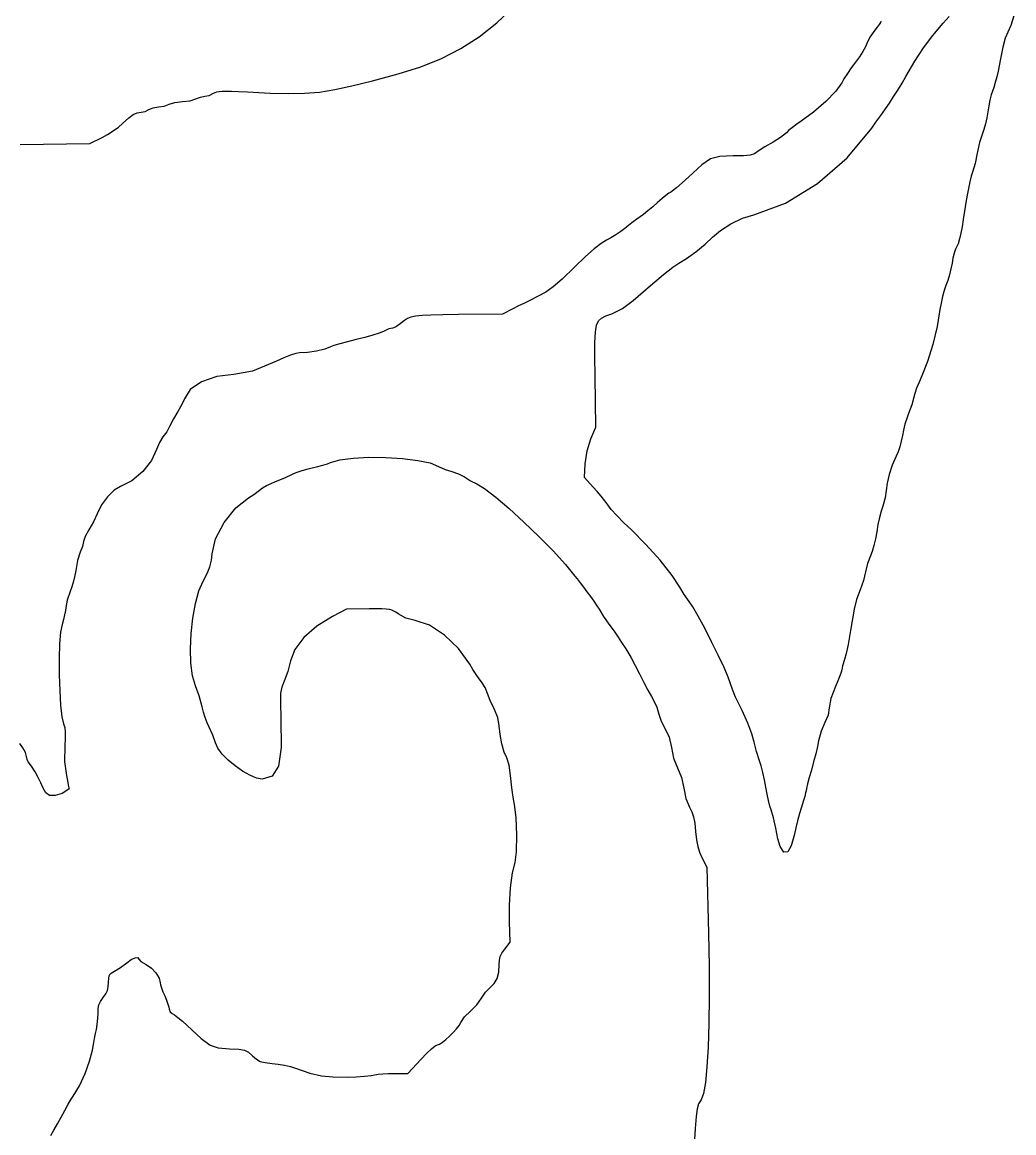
# Model space of a CAD drawing. Extents: x 2.6 to 36, y 0.8 to 49.1.
# Drawn here: x 21.15 to 27.33, y 7.75 to 14.67 of the extents above; entities that cross this region are included whole.
import ezdxf

# ---------------------------------------------------------------- set-up
doc = ezdxf.new("R2010")
doc.units = 0
doc.layers.get('0').update_dxf_attribs({"linetype": 'CONTINUOUS'})

msp = doc.modelspace()

# ---------------------------------------------------------------- linework, layer by layer
at = {"color": 0}
for p, q in [((24.1078, 14.6683), (24.2164, 14.7706)), ((26.5, 14.6793), (26.4969, 14.6715)), ((26.8883, 14.6667), (26.925, 14.7085)), ((27.3275, 14.7111), (27.3094, 14.6519)), ((23.9978, 14.5817), (24.1078, 14.6683)), ((26.4615, 14.6226), (26.4311, 14.579)), ((26.4764, 14.6414), (26.4615, 14.6226)), ((26.4886, 14.6583), (26.4764, 14.6414)), ((26.4969, 14.6715), (26.4886, 14.6583)), ((26.8232, 14.5903), (26.8883, 14.6667)), ((27.2914, 14.6111), (27.2747, 14.5719)), ((27.3094, 14.6519), (27.2914, 14.6111)), ((23.884, 14.5085), (23.9978, 14.5817)), ((26.4125, 14.5388), (26.4036, 14.5181)), ((26.4311, 14.579), (26.4125, 14.5388)), ((26.7654, 14.5132), (26.8232, 14.5903)), ((27.2747, 14.5719), (27.2599, 14.5167)), ((23.7636, 14.4469), (23.884, 14.5085)), ((26.3872, 14.4893), (26.3656, 14.4564)), ((26.4036, 14.5181), (26.3872, 14.4893)), ((26.7108, 14.4297), (26.7654, 14.5132)), ((27.2599, 14.5167), (27.2453, 14.4451)), ((23.4922, 14.351), (23.6339, 14.3951)), ((23.6339, 14.3951), (23.7636, 14.4469)), ((26.3411, 14.4231), (26.3154, 14.3889)), ((26.3656, 14.4564), (26.3411, 14.4231)), ((26.6556, 14.3339), (26.7108, 14.4297)), ((27.2453, 14.4451), (27.2294, 14.3667)), ((23.3333, 14.3079), (23.4922, 14.351)), ((26.2908, 14.3532), (26.2699, 14.3204)), ((26.3154, 14.3889), (26.2908, 14.3532)), ((26.6319, 14.2928), (26.6556, 14.3339)), ((27.2214, 14.3311), (27.2122, 14.2957)), ((27.2294, 14.3667), (27.2214, 14.3311)), ((23.0978, 14.2521), (23.2049, 14.2753)), ((23.2049, 14.2753), (23.3333, 14.3079)), ((26.2557, 14.2946), (26.2185, 14.2422)), ((26.2699, 14.3204), (26.2557, 14.2946)), ((26.6047, 14.2479), (26.6319, 14.2928)), ((27.2031, 14.2646), (27.195, 14.2418)), ((27.2122, 14.2957), (27.2031, 14.2646)), ((22.1974, 14.1831), (22.2333, 14.1944)), ((22.2333, 14.1944), (22.2611, 14.2058)), ((22.2611, 14.2058), (22.2892, 14.2107)), ((22.2892, 14.2107), (22.3167, 14.2164)), ((22.3167, 14.2164), (22.3435, 14.2294)), ((22.3435, 14.2294), (22.3525, 14.2349)), ((22.3525, 14.2349), (22.3631, 14.2389)), ((22.3631, 14.2389), (22.3771, 14.2415)), ((22.3771, 14.2415), (22.3961, 14.2431)), ((22.3961, 14.2431), (22.4217, 14.2433)), ((22.4217, 14.2433), (22.4554, 14.2425)), ((22.4554, 14.2425), (22.499, 14.2407)), ((22.499, 14.2407), (22.5543, 14.2378)), ((22.5543, 14.2378), (22.695, 14.2308)), ((22.695, 14.2308), (22.8104, 14.2276)), ((22.8104, 14.2276), (22.9097, 14.2294)), ((22.9097, 14.2294), (23.0025, 14.2372)), ((23.0025, 14.2372), (23.0978, 14.2521)), ((26.2185, 14.2422), (26.1561, 14.1775)), ((26.5528, 14.1688), (26.5772, 14.2047)), ((26.5772, 14.2047), (26.6047, 14.2479)), ((27.1792, 14.1872), (27.1717, 14.1508)), ((27.1872, 14.2189), (27.1792, 14.1872)), ((27.195, 14.2418), (27.1872, 14.2189)), ((21.9165, 14.116), (21.9396, 14.1275)), ((21.9396, 14.1275), (21.9662, 14.1392)), ((21.9662, 14.1392), (22, 14.1444)), ((22, 14.1444), (22.0356, 14.1497)), ((22.0356, 14.1497), (22.0667, 14.1611)), ((22.0667, 14.1611), (22.1026, 14.1726)), ((22.1026, 14.1726), (22.15, 14.1778)), ((22.15, 14.1778), (22.1974, 14.1831)), ((26.1561, 14.1775), (26.0801, 14.1114)), ((26.4988, 14.0918), (26.5278, 14.1333)), ((26.5278, 14.1333), (26.5528, 14.1688)), ((27.1717, 14.1508), (27.1657, 14.114)), ((21.7761, 14.0411), (21.8147, 14.0767)), ((21.8147, 14.0767), (21.8432, 14.0981)), ((21.8432, 14.0981), (21.8671, 14.1083)), ((21.8671, 14.1083), (21.8917, 14.1111)), ((21.8917, 14.1111), (21.9165, 14.116)), ((26.0022, 14.0549), (25.9754, 14.0367)), ((26.0801, 14.1114), (26.0022, 14.0549)), ((26.4428, 14.0111), (26.4692, 14.0493)), ((26.4692, 14.0493), (26.4988, 14.0918)), ((27.1594, 14.0767), (27.151, 14.0386)), ((27.1657, 14.114), (27.1594, 14.0767)), ((21.6821, 13.9725), (21.7172, 13.995)), ((21.7172, 13.995), (21.75, 14.0189)), ((21.75, 14.0189), (21.7761, 14.0411)), ((25.9111, 13.9839), (25.8751, 13.954)), ((25.9268, 13.9989), (25.9111, 13.9839)), ((25.9493, 14.0172), (25.9268, 13.9989)), ((25.9754, 14.0367), (25.9493, 14.0172)), ((26.2892, 13.8268), (26.4428, 14.0111)), ((27.1415, 14.0044), (27.1321, 13.9783)), ((27.151, 14.0386), (27.1415, 14.0044)), ((21.1389, 13.9094), (21.5728, 13.9167)), ((21.5728, 13.9167), (21.6486, 13.954)), ((21.6486, 13.954), (21.6821, 13.9725)), ((25.8278, 13.9251), (25.7775, 13.8968)), ((25.8751, 13.954), (25.8278, 13.9251)), ((27.1137, 13.9219), (27.1, 13.8555)), ((27.1321, 13.9783), (27.1137, 13.9219)), ((25.6853, 13.8444), (25.6449, 13.8403)), ((25.7115, 13.8531), (25.6853, 13.8444)), ((25.735, 13.8685), (25.7115, 13.8531)), ((25.7775, 13.8968), (25.735, 13.8685)), ((27.1, 13.8555), (27.0874, 13.791)), ((25.3835, 13.7836), (25.3031, 13.7098)), ((25.439, 13.8216), (25.3835, 13.7836)), ((25.4956, 13.8359), (25.439, 13.8216)), ((25.5794, 13.8388), (25.4956, 13.8359)), ((25.6449, 13.8403), (25.5794, 13.8388)), ((26.1044, 13.6676), (26.2892, 13.8268)), ((27.0874, 13.791), (27.0714, 13.7386)), ((25.3031, 13.7098), (25.2615, 13.6716)), ((27.0631, 13.7138), (27.0538, 13.6784)), ((27.0714, 13.7386), (27.0631, 13.7138)), ((25.2261, 13.6401), (25.2004, 13.6189)), ((25.2615, 13.6716), (25.2261, 13.6401)), ((25.905, 13.5457), (26.1044, 13.6676)), ((27.0447, 13.6371), (27.0371, 13.5947)), ((27.0538, 13.6784), (27.0447, 13.6371)), ((25.1367, 13.5729), (25.1087, 13.5486)), ((25.161, 13.5928), (25.1367, 13.5729)), ((25.179, 13.6062), (25.161, 13.5928)), ((25.1883, 13.6111), (25.179, 13.6062)), ((25.2004, 13.6189), (25.1883, 13.6111)), ((27.0371, 13.5947), (27.0296, 13.5482)), ((25.0479, 13.4966), (25.0206, 13.4747)), ((25.0786, 13.5222), (25.0479, 13.4966)), ((25.1087, 13.5486), (25.0786, 13.5222)), ((25.7074, 13.4729), (25.905, 13.5457)), ((27.0213, 13.4956), (27.0129, 13.4433)), ((27.0296, 13.5482), (27.0213, 13.4956)), ((24.9561, 13.4274), (24.9301, 13.4073)), ((24.9804, 13.4456), (24.9561, 13.4274)), ((25, 13.4594), (24.9804, 13.4456)), ((25.0206, 13.4747), (25, 13.4594)), ((25.5661, 13.4161), (25.6386, 13.4505)), ((25.6386, 13.4505), (25.7074, 13.4729)), ((27.0129, 13.4433), (27.0057, 13.3978)), ((24.8793, 13.3679), (24.8492, 13.3477)), ((24.9056, 13.3876), (24.8793, 13.3679)), ((24.9301, 13.4073), (24.9056, 13.3876)), ((25.45, 13.3333), (25.4999, 13.3752)), ((25.4999, 13.3752), (25.5661, 13.4161)), ((26.9982, 13.3582), (26.9894, 13.3216)), ((27.0057, 13.3978), (26.9982, 13.3582)), ((24.7569, 13.2943), (24.7135, 13.2604)), ((24.7915, 13.3148), (24.7569, 13.2943)), ((24.8186, 13.3292), (24.7915, 13.3148)), ((24.8492, 13.3477), (24.8186, 13.3292)), ((25.3464, 13.2425), (25.4043, 13.2902)), ((25.4043, 13.2902), (25.45, 13.3333)), ((26.9804, 13.2922), (26.9724, 13.2739)), ((26.9894, 13.3216), (26.9804, 13.2922)), ((24.7135, 13.2604), (24.6589, 13.2116)), ((25.2882, 13.1996), (25.3464, 13.2425)), ((26.9562, 13.2323), (26.9486, 13.2023)), ((26.9644, 13.2573), (26.9562, 13.2323)), ((26.9724, 13.2739), (26.9644, 13.2573)), ((24.6589, 13.2116), (24.5915, 13.1464)), ((25.2039, 13.1465), (25.2419, 13.1708)), ((25.2419, 13.1708), (25.2882, 13.1996)), ((26.9428, 13.1705), (26.9361, 13.1361)), ((26.9486, 13.2023), (26.9428, 13.1705)), ((24.5915, 13.1464), (24.5153, 13.0721)), ((25.0637, 13.0321), (25.1456, 13.101)), ((25.1456, 13.101), (25.2039, 13.1465)), ((26.9268, 13.0985), (26.916, 13.0624)), ((26.9361, 13.1361), (26.9268, 13.0985)), ((24.4594, 13.0231), (24.4121, 12.9898)), ((24.5153, 13.0721), (24.4594, 13.0231)), ((24.9558, 12.9372), (25.0637, 13.0321)), ((26.905, 13.0322), (26.8939, 13.0011)), ((26.916, 13.0624), (26.905, 13.0322)), ((24.3214, 12.943), (24.2792, 12.9222)), ((24.3611, 12.9623), (24.3214, 12.943)), ((24.4121, 12.9898), (24.3611, 12.9623)), ((26.8833, 12.9625), (26.8742, 12.9212)), ((26.8939, 13.0011), (26.8833, 12.9625)), ((24.2071, 12.8862), (24.1419, 12.8533)), ((24.2393, 12.9025), (24.2071, 12.8862)), ((24.2792, 12.9222), (24.2393, 12.9025)), ((24.824, 12.8553), (24.8906, 12.8885)), ((24.8906, 12.8885), (24.9558, 12.9372)), ((26.8678, 12.8822), (26.8497, 12.7752)), ((26.8742, 12.9212), (26.8678, 12.8822)), ((23.5326, 12.814), (23.5135, 12.7981)), ((23.5511, 12.826), (23.5326, 12.814)), ((23.5728, 12.8347), (23.5511, 12.826)), ((23.6017, 12.8408), (23.5728, 12.8347)), ((23.6417, 12.8448), (23.6017, 12.8408)), ((23.6968, 12.8473), (23.6417, 12.8448)), ((23.771, 12.849), (23.6968, 12.8473)), ((23.8682, 12.8502), (23.771, 12.849)), ((24.1419, 12.8533), (23.8682, 12.8502)), ((24.7281, 12.7836), (24.7401, 12.8112)), ((24.7401, 12.8112), (24.7593, 12.8289)), ((24.7593, 12.8289), (24.7868, 12.8418)), ((24.7868, 12.8418), (24.824, 12.8553)), ((23.3756, 12.7354), (23.3346, 12.7222)), ((23.4015, 12.7459), (23.3756, 12.7354)), ((23.4351, 12.7606), (23.4015, 12.7459)), ((23.4594, 12.7667), (23.4351, 12.7606)), ((23.4826, 12.7759), (23.4594, 12.7667)), ((23.5135, 12.7981), (23.4826, 12.7759)), ((24.7188, 12.6771), (24.7214, 12.7406)), ((24.7214, 12.7406), (24.7281, 12.7836)), ((26.8497, 12.7752), (26.8229, 12.6634)), ((23.1303, 12.6683), (23.0932, 12.6571)), ((23.1778, 12.6813), (23.1303, 12.6683)), ((23.2307, 12.6943), (23.1778, 12.6813)), ((23.2844, 12.708), (23.2307, 12.6943)), ((23.3346, 12.7222), (23.2844, 12.708)), ((24.7189, 12.5876), (24.7188, 12.6771)), ((22.8224, 12.5974), (22.7818, 12.5813)), ((22.8554, 12.6076), (22.8224, 12.5974)), ((22.879, 12.6111), (22.8554, 12.6076)), ((22.9276, 12.6146), (22.879, 12.6111)), ((22.9836, 12.6235), (22.9276, 12.6146)), ((23.0354, 12.6357), (22.9836, 12.6235)), ((23.0721, 12.649), (23.0354, 12.6357)), ((23.0932, 12.6571), (23.0721, 12.649)), ((26.8229, 12.6634), (26.7903, 12.5576)), ((22.736, 12.5599), (22.5854, 12.4976)), ((22.7818, 12.5813), (22.736, 12.5599)), ((24.7203, 12.4671), (24.7189, 12.5876)), ((26.7903, 12.5576), (26.755, 12.4687)), ((22.3629, 12.4653), (22.2687, 12.4319)), ((22.4689, 12.4779), (22.3629, 12.4653)), ((22.5854, 12.4976), (22.4689, 12.4779)), ((24.7239, 12.1479), (24.7203, 12.4671)), ((26.755, 12.4687), (26.7376, 12.4296)), ((22.2687, 12.4319), (22.1978, 12.3832)), ((26.7225, 12.3914), (26.7111, 12.3586)), ((26.7376, 12.4296), (26.7225, 12.3914)), ((22.1614, 12.325), (22.1465, 12.2898)), ((22.1978, 12.3832), (22.1614, 12.325)), ((26.7051, 12.3353), (26.6926, 12.2885)), ((26.7111, 12.3586), (26.7051, 12.3353)), ((22.1465, 12.2898), (22.1212, 12.2467)), ((26.6926, 12.2885), (26.6721, 12.2333)), ((22.0931, 12.2005), (22.0714, 12.1574)), ((22.1212, 12.2467), (22.0931, 12.2005)), ((26.6608, 12.2036), (26.6499, 12.1678)), ((26.6721, 12.2333), (26.6608, 12.2036)), ((22.0515, 12.1205), (22.0279, 12.0889)), ((22.0714, 12.1574), (22.0515, 12.1205)), ((24.6936, 12.0767), (24.7239, 12.1479)), ((26.6404, 12.1305), (26.6336, 12.0961)), ((26.6499, 12.1678), (26.6404, 12.1305)), ((22.0054, 12.0543), (21.9887, 12.0099)), ((22.0279, 12.0889), (22.0054, 12.0543)), ((24.6693, 12.0022), (24.6936, 12.0767)), ((26.6268, 12.0624), (26.6174, 12.0272)), ((26.6336, 12.0961), (26.6268, 12.0624)), ((21.9887, 12.0099), (21.9572, 11.9412)), ((24.6581, 11.9203), (24.6693, 12.0022)), ((26.6064, 11.9944), (26.5953, 11.9683)), ((26.6174, 12.0272), (26.6064, 11.9944)), ((21.9572, 11.9412), (21.9025, 11.8725)), ((22.9578, 11.8957), (22.9917, 11.9035)), ((22.9917, 11.9035), (23.0246, 11.9122)), ((23.0246, 11.9122), (23.0526, 11.921)), ((23.0526, 11.921), (23.0721, 11.9284)), ((23.0721, 11.9284), (23.1297, 11.9455)), ((23.1297, 11.9455), (23.2119, 11.9563)), ((23.2119, 11.9563), (23.31, 11.961)), ((23.31, 11.961), (23.4156, 11.96)), ((23.4156, 11.96), (23.5201, 11.9536)), ((23.5201, 11.9536), (23.6156, 11.942)), ((23.6156, 11.942), (23.6929, 11.9257)), ((23.6929, 11.9257), (23.7443, 11.9047)), ((23.7443, 11.9047), (23.7849, 11.8845)), ((24.6528, 11.8349), (24.6581, 11.9203)), ((26.5708, 11.9131), (26.5512, 11.8548)), ((26.5953, 11.9683), (26.5708, 11.9131)), ((21.9025, 11.8725), (21.8346, 11.8147)), ((22.7875, 11.8336), (22.8358, 11.8563)), ((22.8358, 11.8563), (22.8582, 11.8664)), ((22.8582, 11.8664), (22.8886, 11.8772)), ((22.8886, 11.8772), (22.9232, 11.8874)), ((22.9232, 11.8874), (22.9578, 11.8957)), ((23.7849, 11.8845), (23.8278, 11.8716)), ((23.8278, 11.8716), (23.8692, 11.8587)), ((23.8692, 11.8587), (23.9063, 11.8385)), ((23.9063, 11.8385), (23.9428, 11.8154)), ((24.7079, 11.7758), (24.6528, 11.8349)), ((26.5512, 11.8548), (26.5381, 11.7996)), ((21.7643, 11.7784), (21.7242, 11.7556)), ((21.8346, 11.8147), (21.7643, 11.7784)), ((22.6297, 11.756), (22.6483, 11.7698)), ((22.6483, 11.7698), (22.6735, 11.7846)), ((22.6735, 11.7846), (22.7017, 11.7987)), ((22.7017, 11.7987), (22.7297, 11.8102)), ((22.7297, 11.8102), (22.7875, 11.8336)), ((23.9428, 11.8154), (23.9826, 11.7955)), ((23.9826, 11.7955), (24.0315, 11.7662)), ((24.0315, 11.7662), (24.1011, 11.7127)), ((24.7321, 11.7487), (24.7079, 11.7758)), ((26.5381, 11.7996), (26.5333, 11.754)), ((21.6826, 11.7154), (21.6454, 11.6644)), ((21.7242, 11.7556), (21.6826, 11.7154)), ((22.4811, 11.6467), (22.5611, 11.7083)), ((22.5611, 11.7083), (22.595, 11.7293)), ((22.595, 11.7293), (22.6297, 11.756)), ((24.1011, 11.7127), (24.1849, 11.6412)), ((24.7572, 11.7188), (24.7321, 11.7487)), ((24.7801, 11.6896), (24.7572, 11.7188)), ((26.5268, 11.708), (26.5114, 11.6562)), ((26.5333, 11.754), (26.5268, 11.708)), ((21.6454, 11.6644), (21.6181, 11.6091)), ((22.4085, 11.5557), (22.4811, 11.6467)), ((24.1849, 11.6412), (24.2764, 11.5574)), ((24.7982, 11.6647), (24.7801, 11.6896)), ((24.8207, 11.6363), (24.7982, 11.6647)), ((24.856, 11.5975), (24.8207, 11.6363)), ((26.5114, 11.6562), (26.5015, 11.6264)), ((21.5949, 11.5582), (21.5663, 11.5091)), ((21.6181, 11.6091), (21.5949, 11.5582)), ((24.2764, 11.5574), (24.3696, 11.4674)), ((24.8992, 11.5534), (24.856, 11.5975)), ((26.4914, 11.5865), (26.4817, 11.5417)), ((26.5015, 11.6264), (26.4914, 11.5865)), ((21.5663, 11.5091), (21.5432, 11.4677)), ((22.3556, 11.454), (22.4085, 11.5557)), ((24.9454, 11.5091), (24.8992, 11.5534)), ((25.0362, 11.4187), (24.9454, 11.5091)), ((26.474, 11.4973), (26.4661, 11.4536)), ((26.4817, 11.5417), (26.474, 11.4973)), ((21.5335, 11.4357), (21.5272, 11.4056)), ((21.5432, 11.4677), (21.5335, 11.4357)), ((22.3342, 11.36), (22.3556, 11.454)), ((24.3696, 11.4674), (24.4578, 11.3773)), ((26.4661, 11.4536), (26.4561, 11.4106)), ((21.5126, 11.369), (21.496, 11.319)), ((21.5272, 11.4056), (21.5126, 11.369)), ((22.3304, 11.3196), (22.3342, 11.36)), ((24.4578, 11.3773), (24.5349, 11.2928)), ((25.1249, 11.3191), (25.0362, 11.4187)), ((26.4451, 11.3735), (26.4347, 11.3471)), ((26.4561, 11.4106), (26.4451, 11.3735)), ((21.496, 11.319), (21.4849, 11.2565)), ((22.3203, 11.2791), (22.3304, 11.3196)), ((24.5349, 11.2928), (24.5944, 11.22)), ((25.1992, 11.2249), (25.1249, 11.3191)), ((26.4157, 11.2984), (26.4039, 11.2472)), ((26.4347, 11.3471), (26.4157, 11.2984)), ((21.4799, 11.2241), (21.4717, 11.1884)), ((21.4849, 11.2565), (21.4799, 11.2241)), ((22.2781, 11.1889), (22.3031, 11.2362)), ((22.3031, 11.2362), (22.3203, 11.2791)), ((24.5944, 11.22), (24.6071, 11.2032)), ((25.2467, 11.1511), (25.1992, 11.2249)), ((26.4039, 11.2472), (26.3911, 11.1928)), ((21.4612, 11.1538), (21.45, 11.1246)), ((21.4717, 11.1884), (21.4612, 11.1538)), ((22.2512, 11.128), (22.2781, 11.1889)), ((24.6071, 11.2032), (24.6256, 11.1795)), ((24.6256, 11.1795), (24.6468, 11.1518)), ((24.6468, 11.1518), (24.6689, 11.1235)), ((25.2736, 11.1066), (25.2467, 11.1511)), ((26.3911, 11.1928), (26.3699, 11.136)), ((21.45, 11.1246), (21.4303, 11.0707)), ((22.2296, 11.0496), (22.2512, 11.128)), ((24.6689, 11.1235), (24.691, 11.0942)), ((24.691, 11.0942), (24.7125, 11.0639)), ((25.3058, 11.0635), (25.2736, 11.1066)), ((26.3478, 11.076), (26.3328, 11.0138)), ((26.3699, 11.136), (26.3478, 11.076)), ((21.4204, 11.006), (21.4154, 10.9793)), ((21.4222, 11.0261), (21.4204, 11.006)), ((21.4303, 11.0707), (21.4222, 11.0261)), ((22.2133, 10.9596), (22.2296, 11.0496)), ((23.1722, 11.0156), (23.0833, 10.9695)), ((23.3119, 11.0162), (23.1722, 11.0156)), ((23.3574, 11.0163), (23.3119, 11.0162)), ((23.3922, 11.0159), (23.3574, 11.0163)), ((23.4186, 11.0147), (23.3922, 11.0159)), ((23.4385, 11.0124), (23.4186, 11.0147)), ((23.4539, 11.0087), (23.4385, 11.0124)), ((23.4668, 11.0031), (23.4539, 11.0087)), ((24.7125, 11.0639), (24.7311, 11.0361)), ((24.7311, 11.0361), (24.7442, 11.0144)), ((24.7442, 11.0144), (24.7717, 10.9699)), ((25.3285, 11.0297), (25.3058, 11.0635)), ((25.3622, 10.971), (25.3285, 11.0297)), ((26.3328, 11.0138), (26.3115, 10.8819)), ((21.4081, 10.9494), (21.3992, 10.9198)), ((21.4154, 10.9793), (21.4081, 10.9494)), ((22.2032, 10.8637), (22.2133, 10.9596)), ((23.0833, 10.9695), (22.986, 10.9085)), ((23.4792, 10.9954), (23.4668, 11.0031)), ((23.4929, 10.9852), (23.4792, 10.9954)), ((23.54, 10.9592), (23.4929, 10.9852)), ((23.5992, 10.9446), (23.54, 10.9592)), ((23.6879, 10.9146), (23.5992, 10.9446)), ((24.7717, 10.9699), (24.806, 10.9222)), ((25.4026, 10.8957), (25.3622, 10.971)), ((21.3901, 10.8722), (21.3844, 10.798)), ((21.3992, 10.9198), (21.3901, 10.8722)), ((22.986, 10.9085), (22.906, 10.8377)), ((23.781, 10.8536), (23.6879, 10.9146)), ((24.806, 10.9222), (24.8392, 10.8776)), ((24.8392, 10.8776), (24.8642, 10.8404)), ((25.4457, 10.8118), (25.4026, 10.8957)), ((26.3115, 10.8819), (26.2962, 10.7947)), ((21.3844, 10.798), (21.3815, 10.7063)), ((22.1993, 10.7676), (22.2032, 10.8637)), ((22.906, 10.8377), (22.8493, 10.7635)), ((23.8681, 10.7699), (23.781, 10.8536)), ((24.8642, 10.8404), (24.8849, 10.8078)), ((24.8849, 10.8078), (24.9076, 10.7738)), ((25.4872, 10.7278), (25.4457, 10.8118)), ((22.2022, 10.6773), (22.1993, 10.7676)), ((22.8493, 10.7635), (22.8219, 10.6921)), ((23.9389, 10.6718), (23.8681, 10.7699)), ((24.9076, 10.7738), (24.9221, 10.7502)), ((24.9221, 10.7502), (24.9436, 10.7116)), ((25.5231, 10.6516), (25.4872, 10.7278)), ((26.2842, 10.7389), (26.2729, 10.7014)), ((26.2962, 10.7947), (26.2842, 10.7389)), ((21.3815, 10.7063), (21.3817, 10.6062)), ((22.2124, 10.5984), (22.2022, 10.6773)), ((22.8219, 10.6921), (22.8061, 10.6267)), ((23.9585, 10.6393), (23.9389, 10.6718)), ((24.9436, 10.7116), (24.9692, 10.6635)), ((24.9692, 10.6635), (24.996, 10.6111)), ((26.2607, 10.6622), (26.2556, 10.6361)), ((26.2729, 10.7014), (26.2607, 10.6622)), ((21.3817, 10.6062), (21.3846, 10.5066)), ((22.2303, 10.5366), (22.2124, 10.5984)), ((22.8061, 10.6267), (22.7836, 10.5651)), ((23.9787, 10.6076), (23.9585, 10.6393)), ((23.9976, 10.5804), (23.9787, 10.6076)), ((24.996, 10.6111), (25.0228, 10.5585)), ((25.5493, 10.5915), (25.5231, 10.6516)), ((25.5617, 10.5556), (25.5493, 10.5915)), ((26.244, 10.5991), (26.2318, 10.5681)), ((26.2525, 10.6229), (26.244, 10.5991)), ((26.2556, 10.6361), (26.2525, 10.6229)), ((22.2525, 10.4744), (22.2303, 10.5366)), ((22.7683, 10.5284), (22.761, 10.4906)), ((22.7836, 10.5651), (22.7683, 10.5284)), ((24.0125, 10.5613), (23.9976, 10.5804)), ((24.0354, 10.5262), (24.0125, 10.5613)), ((24.0501, 10.4889), (24.0354, 10.5262)), ((25.0228, 10.5585), (25.0485, 10.5095)), ((25.5746, 10.5134), (25.5617, 10.5556)), ((26.2167, 10.5333), (26.1881, 10.4576)), ((26.2318, 10.5681), (26.2167, 10.5333)), ((21.3846, 10.5066), (21.39, 10.4164)), ((22.2717, 10.406), (22.2525, 10.4744)), ((22.761, 10.4906), (22.7597, 10.4322)), ((24.0654, 10.4449), (24.0501, 10.4889)), ((25.0485, 10.5095), (25.0701, 10.4697)), ((25.0701, 10.4697), (25.0849, 10.4444)), ((25.595, 10.4667), (25.5746, 10.5134)), ((25.6364, 10.3824), (25.595, 10.4667)), ((26.1881, 10.4576), (26.1778, 10.4006)), ((21.39, 10.4164), (21.3981, 10.3447)), ((22.2804, 10.3735), (22.2717, 10.406)), ((22.7597, 10.4322), (22.7629, 10.3337)), ((24.0904, 10.3936), (24.0654, 10.4449)), ((24.1143, 10.339), (24.0904, 10.3936)), ((25.0849, 10.4444), (25.1046, 10.404)), ((25.1046, 10.404), (25.1174, 10.3611)), ((25.6707, 10.3041), (25.6364, 10.3824)), ((26.1778, 10.4006), (26.1707, 10.354)), ((21.3981, 10.3447), (21.4083, 10.3005)), ((22.2915, 10.339), (22.2804, 10.3735)), ((22.3036, 10.3066), (22.2915, 10.339)), ((22.7629, 10.3337), (22.7636, 10.1517)), ((24.1229, 10.288), (24.1143, 10.339)), ((25.1174, 10.3611), (25.1317, 10.3158)), ((25.1317, 10.3158), (25.1558, 10.2692)), ((26.1707, 10.354), (26.1508, 10.3075)), ((21.4083, 10.3005), (21.4157, 10.2772)), ((21.4157, 10.2772), (21.4194, 10.2486)), ((21.4194, 10.2486), (21.4197, 10.2113)), ((22.3154, 10.2803), (22.3036, 10.3066)), ((22.3379, 10.2296), (22.3154, 10.2803)), ((24.1274, 10.2328), (24.1229, 10.288)), ((25.1558, 10.2692), (25.1811, 10.2163)), ((25.6957, 10.237), (25.6707, 10.3041)), ((26.1282, 10.2552), (26.1118, 10.1944)), ((26.1508, 10.3075), (26.1282, 10.2552)), ((21.1557, 10.15), (21.1369, 10.1784)), ((21.4197, 10.2113), (21.4171, 10.1615)), ((22.3544, 10.182), (22.3379, 10.2296)), ((22.3699, 10.1486), (22.3544, 10.182)), ((24.1379, 10.1753), (24.1274, 10.2328)), ((24.1526, 10.1242), (24.1379, 10.1753)), ((25.1811, 10.2163), (25.1947, 10.1525)), ((25.7097, 10.186), (25.6957, 10.237)), ((25.7242, 10.1274), (25.7097, 10.186)), ((26.1118, 10.1944), (26.1046, 10.1595)), ((21.1712, 10.1206), (21.1557, 10.15)), ((21.1778, 10.0967), (21.1712, 10.1206)), ((21.4171, 10.1615), (21.4151, 10.0652)), ((22.3975, 10.1118), (22.3699, 10.1486)), ((22.4343, 10.0741), (22.3975, 10.1118)), ((22.7636, 10.1517), (22.7468, 10.0354)), ((24.1694, 10.0884), (24.1526, 10.1242)), ((25.1947, 10.1525), (25.209, 10.0867)), ((25.7436, 10.0686), (25.7242, 10.1274)), ((26.0936, 10.1135), (26.0804, 10.0626)), ((26.1046, 10.1595), (26.0936, 10.1135)), ((21.1811, 10.0788), (21.1778, 10.0967)), ((21.189, 10.0634), (21.1811, 10.0788)), ((21.2093, 10.036), (21.189, 10.0634)), ((21.2314, 10.0013), (21.2093, 10.036)), ((21.4151, 10.0652), (21.4268, 9.97851)), ((22.4772, 10.0379), (22.4343, 10.0741)), ((22.5229, 10.0055), (22.4772, 10.0379)), ((22.7468, 10.0354), (22.7089, 9.97368)), ((24.1853, 10.0423), (24.1694, 10.0884)), ((24.1954, 9.96067), (24.1853, 10.0423)), ((25.209, 10.0867), (25.2332, 10.0264)), ((25.754, 10.0377), (25.7436, 10.0686)), ((25.7649, 9.99664), (25.754, 10.0377)), ((26.0804, 10.0626), (26.0667, 10.0125)), ((21.2515, 9.96511), (21.2314, 10.0013)), ((21.4268, 9.97851), (21.4333, 9.94629)), ((22.5685, 9.97939), (22.5229, 10.0055)), ((22.6107, 9.96192), (22.5685, 9.97939)), ((22.7089, 9.97368), (22.6465, 9.95557)), ((25.2332, 10.0264), (25.2574, 9.96588)), ((25.2574, 9.96588), (25.2714, 9.89925)), ((25.7751, 9.95096), (25.7649, 9.99664)), ((26.0536, 9.96653), (26.0431, 9.92665)), ((26.0667, 10.0125), (26.0536, 9.96653)), ((21.2664, 9.93332), (21.2515, 9.96511)), ((21.2819, 9.89854), (21.2664, 9.93332)), ((21.2978, 9.86947), (21.2819, 9.89854)), ((21.4333, 9.94629), (21.4382, 9.9196)), ((21.4382, 9.9196), (21.4411, 9.90115)), ((21.4411, 9.90115), (21.4415, 9.89378)), ((22.6465, 9.95557), (22.6107, 9.96192)), ((24.1993, 9.9171), (24.1954, 9.96067)), ((24.2049, 9.87196), (24.1993, 9.9171)), ((25.2714, 9.89925), (25.2849, 9.83469)), ((25.7835, 9.90597), (25.7751, 9.95096)), ((25.7912, 9.86268), (25.7835, 9.90597)), ((26.036, 9.89719), (26.0333, 9.88232)), ((26.0431, 9.92665), (26.036, 9.89719)), ((21.3213, 9.85374), (21.2978, 9.86947)), ((21.3574, 9.85331), (21.3213, 9.85374)), ((21.3996, 9.86697), (21.3574, 9.85331)), ((21.4415, 9.89378), (21.3996, 9.86697)), ((24.2112, 9.83062), (24.2049, 9.87196)), ((24.2178, 9.79839), (24.2112, 9.83062)), ((25.2849, 9.83469), (25.3081, 9.78)), ((25.8, 9.82146), (25.7912, 9.86268)), ((26.025, 9.84646), (26.0161, 9.81575)), ((26.0311, 9.86979), (26.025, 9.84646)), ((26.0333, 9.88232), (26.0311, 9.86979)), ((24.2286, 9.71653), (24.2178, 9.79839)), ((25.3081, 9.78), (25.3224, 9.75151)), ((25.8086, 9.78706), (25.8, 9.82146)), ((25.8161, 9.76411), (25.8086, 9.78706)), ((25.8311, 9.71468), (25.8161, 9.76411)), ((26.0053, 9.78097), (25.9932, 9.74094)), ((26.0161, 9.81575), (26.0053, 9.78097)), ((24.2329, 9.60622), (24.2286, 9.71653)), ((25.3224, 9.75151), (25.3326, 9.71994)), ((25.3326, 9.71994), (25.3399, 9.68072)), ((25.8451, 9.64914), (25.8311, 9.71468)), ((25.9808, 9.69586), (25.9696, 9.65121)), ((25.9932, 9.74094), (25.9808, 9.69586)), ((25.3399, 9.68072), (25.3454, 9.62913)), ((25.3454, 9.62913), (25.351, 9.57725)), ((25.8586, 9.58425), (25.8451, 9.64914)), ((25.9696, 9.65121), (25.9611, 9.61257)), ((24.2306, 9.50168), (24.2329, 9.60622)), ((25.351, 9.57725), (25.3587, 9.53614)), ((25.8731, 9.53614), (25.8586, 9.58425)), ((25.9611, 9.61257), (25.9417, 9.54085)), ((24.2211, 9.43685), (24.2306, 9.50168)), ((25.3587, 9.53614), (25.3697, 9.50108)), ((25.3697, 9.50108), (25.3851, 9.46733)), ((25.8958, 9.50114), (25.8731, 9.53614)), ((25.9194, 9.50319), (25.8958, 9.50114)), ((25.9417, 9.54085), (25.9194, 9.50319)), ((24.205, 9.37185), (24.2211, 9.43685)), ((25.3851, 9.46733), (25.4161, 9.40744)), ((24.1928, 9.27735), (24.205, 9.37185)), ((25.4161, 9.40744), (25.426, 8.99539)), ((24.1858, 9.16992), (24.1928, 9.27735)), ((24.186, 9.06614), (24.1858, 9.16992)), ((24.1914, 8.93892), (24.186, 9.06614)), ((24.1568, 8.89567), (24.1914, 8.93892)), ((25.426, 8.99539), (25.4296, 8.78956)), ((24.1292, 8.85069), (24.1397, 8.87207)), ((24.1397, 8.87207), (24.1568, 8.89567)), ((21.7644, 8.78097), (21.8029, 8.81033)), ((21.8029, 8.81033), (21.8307, 8.83111)), ((21.8307, 8.83111), (21.8546, 8.84261)), ((21.8546, 8.84261), (21.8714, 8.84375)), ((21.8714, 8.84375), (21.8778, 8.83356)), ((21.8778, 8.83356), (21.8908, 8.81917)), ((21.8908, 8.81917), (21.9226, 8.79981)), ((21.9226, 8.79981), (21.9556, 8.77729)), ((24.119, 8.7519), (24.1222, 8.80013)), ((24.1222, 8.80013), (24.1238, 8.8279)), ((24.1238, 8.8279), (24.1292, 8.85069)), ((25.4296, 8.78956), (25.4303, 8.60113)), ((21.6899, 8.71729), (21.6946, 8.73514)), ((21.6946, 8.73514), (21.7058, 8.74713)), ((21.7058, 8.74713), (21.7265, 8.75825)), ((21.7265, 8.75825), (21.7644, 8.78097)), ((21.9556, 8.77729), (21.9839, 8.74761)), ((21.9839, 8.74761), (22.0036, 8.71571)), ((24.1089, 8.71278), (24.119, 8.7519)), ((21.6821, 8.6384), (21.6874, 8.66103)), ((21.6874, 8.66103), (21.6889, 8.68836)), ((21.6889, 8.68836), (21.6899, 8.71729)), ((22.0036, 8.71571), (22.0111, 8.68642)), ((22.0111, 8.68642), (22.0132, 8.67404)), ((22.0132, 8.67404), (22.0192, 8.65451)), ((22.0192, 8.65451), (22.0281, 8.63043)), ((24.0367, 8.62733), (24.0663, 8.65701)), ((24.0663, 8.65701), (24.0915, 8.68158)), ((24.0915, 8.68158), (24.1089, 8.71278)), ((21.6382, 8.57047), (21.6553, 8.59418)), ((21.6553, 8.59418), (21.6718, 8.61724)), ((21.6718, 8.61724), (21.6821, 8.6384)), ((22.0281, 8.63043), (22.0389, 8.60449)), ((22.0389, 8.60449), (22.0496, 8.57856)), ((23.9825, 8.54883), (24.0117, 8.5899)), ((24.0117, 8.5899), (24.0367, 8.62733)), ((25.4303, 8.60113), (25.4283, 8.43229)), ((21.6235, 8.49539), (21.6238, 8.52593)), ((21.6238, 8.52593), (21.6282, 8.54932)), ((21.6282, 8.54932), (21.6382, 8.57047)), ((22.0496, 8.57856), (22.0585, 8.55425)), ((22.0585, 8.55425), (22.0644, 8.5344)), ((22.0644, 8.5344), (22.0667, 8.5216)), ((22.0667, 8.5216), (22.0724, 8.50558)), ((23.9435, 8.51031), (23.9825, 8.54883)), ((21.6211, 8.44243), (21.6235, 8.49539)), ((22.0724, 8.50558), (22.0861, 8.49528)), ((22.0861, 8.49528), (22.0994, 8.48742)), ((22.0994, 8.48742), (22.1215, 8.47049)), ((22.1215, 8.47049), (22.149, 8.44706)), ((22.149, 8.44706), (22.1792, 8.41954)), ((23.8826, 8.43907), (23.9065, 8.47428)), ((23.9065, 8.47428), (23.9435, 8.51031)), ((21.6079, 8.37067), (21.6135, 8.39442)), ((21.6135, 8.39442), (21.6211, 8.44243)), ((22.1792, 8.41954), (22.2653, 8.34006)), ((23.8136, 8.354), (23.8361, 8.37685)), ((23.8361, 8.37685), (23.8564, 8.39985)), ((23.8564, 8.39985), (23.8725, 8.42122)), ((23.8725, 8.42122), (23.8826, 8.43907)), ((25.4283, 8.43229), (25.4236, 8.28521)), ((21.5944, 8.30268), (21.6013, 8.33865)), ((21.6013, 8.33865), (21.6079, 8.37067)), ((22.2653, 8.34006), (22.3217, 8.29839)), ((23.751, 8.30431), (23.7692, 8.31592)), ((23.7692, 8.31592), (23.7907, 8.33311)), ((23.7907, 8.33311), (23.8136, 8.354)), ((21.5714, 8.19863), (21.5883, 8.26688)), ((21.5883, 8.26688), (21.5944, 8.30268)), ((22.3217, 8.29839), (22.3726, 8.28136)), ((22.3726, 8.28136), (22.4421, 8.27582)), ((22.4421, 8.27582), (22.501, 8.27229)), ((22.501, 8.27229), (22.5364, 8.26622)), ((22.5364, 8.26622), (22.5607, 8.25385)), ((22.5607, 8.25385), (22.5862, 8.23128)), ((23.6361, 8.2111), (23.67, 8.24567)), ((23.67, 8.24567), (23.7006, 8.27393)), ((23.7006, 8.27393), (23.7244, 8.29303)), ((23.7244, 8.29303), (23.7381, 8.30003)), ((23.7381, 8.30003), (23.751, 8.30431)), ((25.4236, 8.28521), (25.4161, 8.16206)), ((21.5429, 8.12104), (21.5714, 8.19863)), ((22.5862, 8.23128), (22.6108, 8.20979)), ((22.6108, 8.20979), (22.6342, 8.19689)), ((22.6342, 8.19689), (22.664, 8.18956)), ((22.664, 8.18956), (22.709, 8.18457)), ((22.709, 8.18457), (22.7456, 8.18001)), ((22.7456, 8.18001), (22.785, 8.17285)), ((22.785, 8.17285), (22.8225, 8.16401)), ((23.5526, 8.12224), (23.6361, 8.2111)), ((21.5074, 8.04492), (21.5429, 8.12104)), ((22.8225, 8.16401), (22.8535, 8.15451)), ((22.8535, 8.15451), (22.9435, 8.12381)), ((22.9435, 8.12381), (23.0146, 8.10656)), ((23.0146, 8.10656), (23.0858, 8.09944)), ((23.0858, 8.09944), (23.1761, 8.09928)), ((23.1761, 8.09928), (23.2321, 8.10124)), ((23.2321, 8.10124), (23.2833, 8.10433)), ((23.2833, 8.10433), (23.3239, 8.10812)), ((23.3239, 8.10812), (23.3483, 8.11219)), ((23.3483, 8.11219), (23.3685, 8.1161)), ((23.3685, 8.1161), (23.3978, 8.11931)), ((23.3978, 8.11931), (23.4322, 8.12147)), ((23.4322, 8.12147), (23.4679, 8.12224)), ((23.4679, 8.12224), (23.5526, 8.12224)), ((25.4161, 8.16206), (25.4064, 8.06489)), ((21.4693, 7.9809), (21.5074, 8.04492)), ((25.4064, 8.06489), (25.3942, 7.99599)), ((21.4382, 7.92974), (21.4567, 7.96104)), ((21.4567, 7.96104), (21.4693, 7.9809)), ((25.3942, 7.99599), (25.3796, 7.95742)), ((21.3939, 7.84999), (21.4164, 7.89128)), ((21.4164, 7.89128), (21.4382, 7.92974)), ((25.3547, 7.90033), (25.3485, 7.85286)), ((25.3643, 7.93147), (25.3547, 7.90033)), ((25.3796, 7.95742), (25.3643, 7.93147)), ((21.3708, 7.80826), (21.3939, 7.84999)), ((25.3485, 7.85286), (25.3433, 7.77778)), ((21.3286, 7.73514), (21.3482, 7.76844)), ((21.3482, 7.76844), (21.3708, 7.80826)), ((25.3433, 7.77778), (25.3362, 7.67626))]:
    msp.add_line(p, q, dxfattribs=at)

doc.saveas('drawing.dxf')
